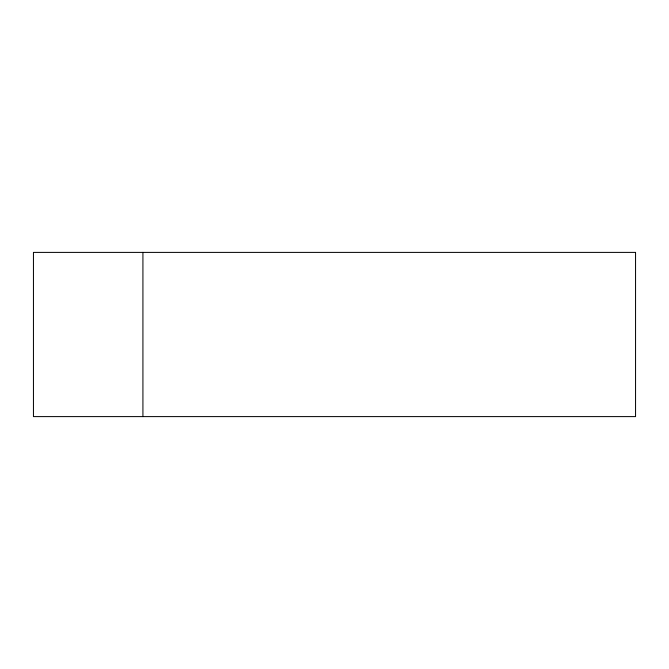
<?xml version="1.0" encoding="UTF-8"?>
<svg xmlns="http://www.w3.org/2000/svg" width="669" height="669" viewBox="0 0 669 669"><rect width="100%" height="100%" fill="white"/><g stroke="black" fill="none" stroke-linecap="round" stroke-linejoin="round"><path stroke-width="1" d="M142.923 252.397L142.923 416.603M635.55 252.397L33.45 252.397L33.45 416.603L635.55 416.603L635.55 252.397"/></g></svg>
